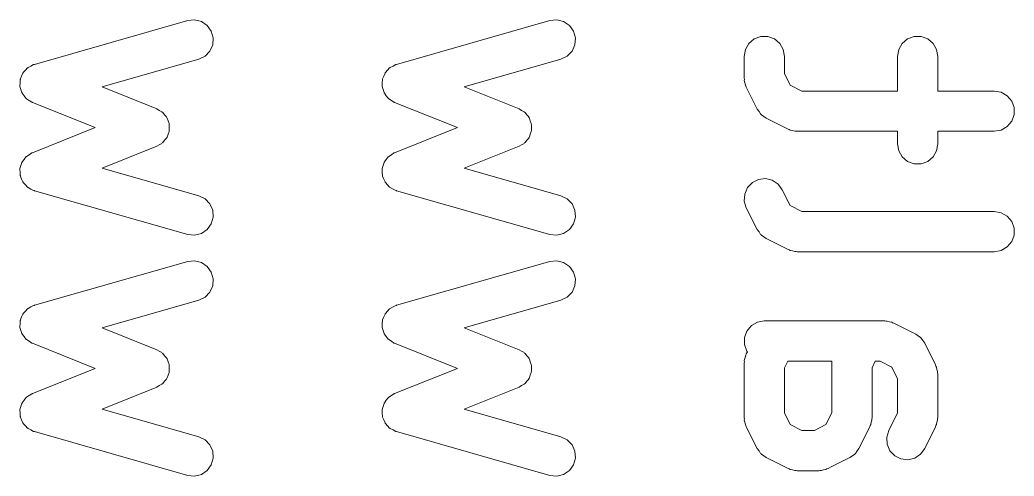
# Model space of a CAD drawing. Extents: x 83.8 to 162.6, y -99.1 to -55.8.
# Drawn here: x 87.853 to 92.176, y -79.565 to -77.581 of the extents above; entities that cross this region are included whole.
import ezdxf

# ---------------------------------------------------------------- set-up
doc = ezdxf.new("R2010")
doc.units = 0
doc.layers.add('Beschriftung', color=11, linetype='Continuous', lineweight=0)

msp = doc.modelspace()

# ---------------------------------------------------------------- linework, layer by layer
at = {"layer": 'Beschriftung'}
for p, q in [((87.9156, -77.7746), (88.5822, -77.5842)), ((88.5822, -77.5842), (88.6125, -77.581)), ((88.6125, -77.581), (88.642, -77.5884)), ((88.642, -77.5884), (88.6671, -77.6054)), ((89.4906, -77.7746), (90.1572, -77.5842)), ((90.1572, -77.5842), (90.1875, -77.581)), ((90.1875, -77.581), (90.217, -77.5884)), ((90.217, -77.5884), (90.2421, -77.6054)), ((88.6671, -77.6054), (88.685, -77.63)), ((88.685, -77.63), (88.6933, -77.6592)), ((90.2421, -77.6054), (90.26, -77.63)), ((90.26, -77.63), (90.2683, -77.6592)), ((88.6933, -77.6592), (88.6912, -77.6895)), ((90.2683, -77.6592), (90.2662, -77.6895)), ((91.0074, -77.7098), (91.0226, -77.6835)), ((91.0226, -77.6835), (91.0459, -77.6639)), ((91.0459, -77.6639), (91.0744, -77.6535)), ((91.0744, -77.6535), (91.1048, -77.6535)), ((91.1048, -77.6535), (91.1334, -77.6639)), ((91.1334, -77.6639), (91.1566, -77.6835)), ((91.1566, -77.6835), (91.1718, -77.7098)), ((91.6741, -77.7098), (91.6893, -77.6835)), ((91.6893, -77.6835), (91.7125, -77.6639)), ((91.7125, -77.6639), (91.7411, -77.6535)), ((91.7411, -77.6535), (91.7715, -77.6535)), ((91.7715, -77.6535), (91.8, -77.6639)), ((91.8, -77.6639), (91.8233, -77.6835)), ((91.8233, -77.6835), (91.8385, -77.7098)), ((88.6788, -77.7173), (88.6577, -77.7391)), ((88.6912, -77.6895), (88.6788, -77.7173)), ((90.2538, -77.7173), (90.2327, -77.7391)), ((90.2662, -77.6895), (90.2538, -77.7173)), ((91.0021, -77.7397), (91.0074, -77.7098)), ((91.1718, -77.7098), (91.1771, -77.7397)), ((91.6688, -77.7397), (91.6741, -77.7098)), ((91.8385, -77.7098), (91.8438, -77.7397)), ((88.6303, -77.7524), (88.2098, -77.8726)), ((88.6577, -77.7391), (88.6303, -77.7524)), ((90.2053, -77.7524), (89.7848, -77.8726)), ((90.2327, -77.7391), (90.2053, -77.7524)), ((91.0021, -77.835), (91.0021, -77.7397)), ((91.1771, -77.7397), (91.1771, -77.8143)), ((91.6688, -77.8903), (91.6688, -77.7397)), ((91.8438, -77.7397), (91.8438, -77.8903)), ((87.8602, -77.8252), (87.8653, -77.8127)), ((87.8653, -77.8127), (87.8664, -77.8114)), ((87.8664, -77.8114), (87.8671, -77.8098)), ((87.8671, -77.8098), (87.8765, -77.8001)), ((87.8765, -77.8001), (87.8855, -77.79)), ((87.8855, -77.79), (87.887, -77.7892)), ((87.887, -77.7892), (87.8883, -77.7879)), ((87.8883, -77.7879), (87.9004, -77.782)), ((87.9004, -77.782), (87.9123, -77.7756)), ((87.9123, -77.7756), (87.914, -77.7754)), ((87.914, -77.7754), (87.9156, -77.7746)), ((89.4352, -77.8252), (89.4403, -77.8127)), ((89.4403, -77.8127), (89.4414, -77.8114)), ((89.4414, -77.8114), (89.4421, -77.8098)), ((89.4421, -77.8098), (89.4515, -77.8001)), ((89.4515, -77.8001), (89.4605, -77.79)), ((89.4605, -77.79), (89.462, -77.7892)), ((89.462, -77.7892), (89.4633, -77.7879)), ((89.4633, -77.7879), (89.4754, -77.782)), ((89.4754, -77.782), (89.4873, -77.7756)), ((89.4873, -77.7756), (89.489, -77.7754)), ((89.489, -77.7754), (89.4906, -77.7746)), ((91.1771, -77.8143), (91.2025, -77.865)), ((87.8526, -77.8678), (87.8535, -77.8544)), ((87.8535, -77.8544), (87.854, -77.8409)), ((87.854, -77.8409), (87.8546, -77.8392)), ((87.8546, -77.8392), (87.8547, -77.8375)), ((87.8547, -77.8375), (87.8602, -77.8252)), ((89.4276, -77.8678), (89.4285, -77.8544)), ((89.4285, -77.8544), (89.429, -77.8409)), ((89.429, -77.8409), (89.4296, -77.8392)), ((89.4296, -77.8392), (89.4297, -77.8375)), ((89.4297, -77.8375), (89.4352, -77.8252)), ((91.003, -77.8399), (91.0021, -77.835)), ((91.0027, -77.845), (91.003, -77.8399)), ((91.0056, -77.8548), (91.0027, -77.845)), ((91.0074, -77.8649), (91.0056, -77.8548)), ((87.8531, -77.8695), (87.8526, -77.8678)), ((87.853, -77.8712), (87.8531, -77.8695)), ((87.8572, -77.8841), (87.853, -77.8712)), ((87.8609, -77.897), (87.8572, -77.8841)), ((87.862, -77.8985), (87.8609, -77.897)), ((87.8625, -77.9001), (87.862, -77.8985)), ((87.8709, -77.9107), (87.8625, -77.9001)), ((88.2098, -77.8726), (88.4483, -77.968)), ((89.4281, -77.8695), (89.4276, -77.8678)), ((89.428, -77.8712), (89.4281, -77.8695)), ((89.4322, -77.8841), (89.428, -77.8712)), ((89.4359, -77.897), (89.4322, -77.8841)), ((89.437, -77.8985), (89.4359, -77.897)), ((89.4375, -77.9001), (89.437, -77.8985)), ((89.4459, -77.9107), (89.4375, -77.9001)), ((89.7848, -77.8726), (90.0233, -77.968)), ((91.0099, -77.8692), (91.0074, -77.8649)), ((91.0114, -77.8741), (91.0099, -77.8692)), ((91.059, -77.9693), (91.0114, -77.8741)), ((91.2025, -77.865), (91.2531, -77.8903)), ((91.2531, -77.8903), (91.6688, -77.8903)), ((91.8438, -77.8903), (92.0896, -77.8903)), ((92.0896, -77.8903), (92.1195, -77.8956)), ((92.1195, -77.8956), (92.1459, -77.9108)), ((87.8788, -77.9216), (87.8709, -77.9107)), ((87.8802, -77.9226), (87.8788, -77.9216)), ((87.8813, -77.924), (87.8802, -77.9226)), ((87.8928, -77.9311), (87.8813, -77.924)), ((87.904, -77.9387), (87.8928, -77.9311)), ((87.9056, -77.9391), (87.904, -77.9387)), ((87.9071, -77.94), (87.9056, -77.9391)), ((88.1802, -78.0492), (87.9071, -77.94)), ((89.4538, -77.9216), (89.4459, -77.9107)), ((89.4552, -77.9226), (89.4538, -77.9216)), ((89.4563, -77.924), (89.4552, -77.9226)), ((89.4678, -77.9311), (89.4563, -77.924)), ((89.479, -77.9387), (89.4678, -77.9311)), ((89.4806, -77.9391), (89.479, -77.9387)), ((89.4821, -77.94), (89.4806, -77.9391)), ((89.7552, -78.0492), (89.4821, -77.94)), ((92.1459, -77.9108), (92.1654, -77.9341)), ((92.1654, -77.9341), (92.1758, -77.9626)), ((88.4483, -77.968), (88.4589, -77.9746)), ((88.4589, -77.9746), (88.4699, -77.9805)), ((88.4699, -77.9805), (88.4718, -77.9825)), ((88.4718, -77.9825), (88.4741, -77.984)), ((88.4741, -77.984), (88.4819, -77.9938)), ((90.0233, -77.968), (90.0339, -77.9746)), ((90.0339, -77.9746), (90.0449, -77.9805)), ((90.0449, -77.9805), (90.0468, -77.9825)), ((90.0468, -77.9825), (90.0491, -77.984)), ((90.0491, -77.984), (90.0569, -77.9938)), ((91.0666, -77.9796), (91.059, -77.9693)), ((91.0737, -77.9903), (91.0666, -77.9796)), ((91.0756, -77.9918), (91.0737, -77.9903)), ((92.1758, -77.9626), (92.1758, -77.993)), ((88.4819, -77.9938), (88.4902, -78.0031)), ((88.4902, -78.0031), (88.4912, -78.0057)), ((88.4912, -78.0057), (88.4929, -78.0079)), ((88.4929, -78.0079), (88.4968, -78.0197)), ((88.4968, -78.0197), (88.5015, -78.0313)), ((88.5015, -78.0313), (88.5015, -78.0341)), ((90.0569, -77.9938), (90.0652, -78.0031)), ((90.0652, -78.0031), (90.0662, -78.0057)), ((90.0662, -78.0057), (90.0679, -78.0079)), ((90.0679, -78.0079), (90.0718, -78.0197)), ((90.0718, -78.0197), (90.0765, -78.0313)), ((90.0765, -78.0313), (90.0765, -78.0341)), ((91.0771, -77.9937), (91.0756, -77.9918)), ((91.0878, -78.0008), (91.0771, -77.9937)), ((91.0981, -78.0085), (91.0878, -78.0008)), ((91.1933, -78.0561), (91.0981, -78.0085)), ((92.1654, -78.0216), (92.1459, -78.0448)), ((92.1758, -77.993), (92.1654, -78.0216)), ((87.9071, -78.1585), (88.1802, -78.0492)), ((88.5015, -78.0671), (88.4968, -78.0787)), ((88.5015, -78.0341), (88.5024, -78.0368)), ((88.5024, -78.0617), (88.5015, -78.0644)), ((88.5015, -78.0644), (88.5015, -78.0671)), ((88.5024, -78.0368), (88.502, -78.0492)), ((88.502, -78.0492), (88.5024, -78.0617)), ((89.4821, -78.1585), (89.7552, -78.0492)), ((90.0765, -78.0671), (90.0718, -78.0787)), ((90.0765, -78.0341), (90.0774, -78.0368)), ((90.0774, -78.0617), (90.0765, -78.0644)), ((90.0765, -78.0644), (90.0765, -78.0671)), ((90.0774, -78.0368), (90.077, -78.0492)), ((90.077, -78.0492), (90.0774, -78.0617)), ((91.1982, -78.0575), (91.1933, -78.0561)), ((91.2025, -78.06), (91.1982, -78.0575)), ((91.2126, -78.0618), (91.2025, -78.06)), ((91.2225, -78.0647), (91.2126, -78.0618)), ((91.2275, -78.0644), (91.2225, -78.0647)), ((91.2325, -78.0653), (91.2275, -78.0644)), ((91.6688, -78.0653), (91.2325, -78.0653)), ((91.6688, -78.1207), (91.6688, -78.0653)), ((92.0896, -78.0653), (91.8438, -78.0653)), ((91.8438, -78.0653), (91.8438, -78.1207)), ((92.1195, -78.06), (92.0896, -78.0653)), ((92.1459, -78.0448), (92.1195, -78.06)), ((88.4699, -78.118), (88.4589, -78.1239)), ((88.4718, -78.1159), (88.4699, -78.118)), ((88.4741, -78.1145), (88.4718, -78.1159)), ((88.4819, -78.1047), (88.4741, -78.1145)), ((88.4902, -78.0953), (88.4819, -78.1047)), ((88.4912, -78.0928), (88.4902, -78.0953)), ((88.4929, -78.0906), (88.4912, -78.0928)), ((88.4968, -78.0787), (88.4929, -78.0906)), ((90.0449, -78.118), (90.0339, -78.1239)), ((90.0468, -78.1159), (90.0449, -78.118)), ((90.0491, -78.1145), (90.0468, -78.1159)), ((90.0569, -78.1047), (90.0491, -78.1145)), ((90.0652, -78.0953), (90.0569, -78.1047)), ((90.0662, -78.0928), (90.0652, -78.0953)), ((90.0679, -78.0906), (90.0662, -78.0928)), ((90.0718, -78.0787), (90.0679, -78.0906)), ((87.8928, -78.1674), (87.904, -78.1598)), ((87.904, -78.1598), (87.9056, -78.1594)), ((87.9056, -78.1594), (87.9071, -78.1585)), ((88.4483, -78.1305), (88.2098, -78.2259)), ((88.4589, -78.1239), (88.4483, -78.1305)), ((89.4678, -78.1674), (89.479, -78.1598)), ((89.479, -78.1598), (89.4806, -78.1594)), ((89.4806, -78.1594), (89.4821, -78.1585)), ((90.0233, -78.1305), (89.7848, -78.2259)), ((90.0339, -78.1239), (90.0233, -78.1305)), ((91.6741, -78.1506), (91.6688, -78.1207)), ((91.6893, -78.1769), (91.6741, -78.1506)), ((91.8385, -78.1506), (91.8233, -78.1769)), ((91.8438, -78.1207), (91.8385, -78.1506)), ((87.8572, -78.2144), (87.8609, -78.2014)), ((87.8609, -78.2014), (87.862, -78.2)), ((87.862, -78.2), (87.8625, -78.1984)), ((87.8625, -78.1984), (87.8709, -78.1878)), ((87.8709, -78.1878), (87.8788, -78.1768)), ((87.8788, -78.1768), (87.8802, -78.1759)), ((87.8802, -78.1759), (87.8813, -78.1745)), ((87.8813, -78.1745), (87.8928, -78.1674)), ((89.4322, -78.2144), (89.4359, -78.2014)), ((89.4359, -78.2014), (89.437, -78.2)), ((89.437, -78.2), (89.4375, -78.1984)), ((89.4375, -78.1984), (89.4459, -78.1878)), ((89.4459, -78.1878), (89.4538, -78.1768)), ((89.4538, -78.1768), (89.4552, -78.1759)), ((89.4552, -78.1759), (89.4563, -78.1745)), ((89.4563, -78.1745), (89.4678, -78.1674)), ((91.7125, -78.1964), (91.6893, -78.1769)), ((91.7411, -78.2068), (91.7125, -78.1964)), ((91.8, -78.1964), (91.7715, -78.2068)), ((91.8233, -78.1769), (91.8, -78.1964)), ((87.8526, -78.2307), (87.8531, -78.229)), ((87.8535, -78.2441), (87.8526, -78.2307)), ((87.853, -78.2272), (87.8572, -78.2144)), ((87.8531, -78.229), (87.853, -78.2272)), ((87.854, -78.2576), (87.8535, -78.2441)), ((88.2098, -78.2259), (88.6303, -78.3461)), ((89.4276, -78.2307), (89.4281, -78.229)), ((89.4285, -78.2441), (89.4276, -78.2307)), ((89.428, -78.2272), (89.4322, -78.2144)), ((89.4281, -78.229), (89.428, -78.2272)), ((89.429, -78.2576), (89.4285, -78.2441)), ((89.7848, -78.2259), (90.2053, -78.3461)), ((91.7715, -78.2068), (91.7411, -78.2068)), ((87.8546, -78.2592), (87.854, -78.2576)), ((87.8547, -78.261), (87.8546, -78.2592)), ((87.8602, -78.2733), (87.8547, -78.261)), ((87.8653, -78.2858), (87.8602, -78.2733)), ((87.8664, -78.2871), (87.8653, -78.2858)), ((87.8671, -78.2887), (87.8664, -78.2871)), ((87.8765, -78.2984), (87.8671, -78.2887)), ((89.4296, -78.2592), (89.429, -78.2576)), ((89.4297, -78.261), (89.4296, -78.2592)), ((89.4352, -78.2733), (89.4297, -78.261)), ((89.4403, -78.2858), (89.4352, -78.2733)), ((89.4414, -78.2871), (89.4403, -78.2858)), ((89.4421, -78.2887), (89.4414, -78.2871)), ((89.4515, -78.2984), (89.4421, -78.2887)), ((91.0166, -78.3106), (91.0375, -78.2885)), ((91.0375, -78.2885), (91.0647, -78.2749)), ((91.0647, -78.2749), (91.0949, -78.2714)), ((91.0949, -78.2714), (91.1244, -78.2785)), ((91.1244, -78.2785), (91.1498, -78.2952)), ((87.8855, -78.3085), (87.8765, -78.2984)), ((87.887, -78.3093), (87.8855, -78.3085)), ((87.8883, -78.3106), (87.887, -78.3093)), ((87.9004, -78.3165), (87.8883, -78.3106)), ((87.9123, -78.3228), (87.9004, -78.3165)), ((87.914, -78.3231), (87.9123, -78.3228)), ((87.9156, -78.3238), (87.914, -78.3231)), ((88.5822, -78.5143), (87.9156, -78.3238)), ((89.4605, -78.3085), (89.4515, -78.2984)), ((89.462, -78.3093), (89.4605, -78.3085)), ((89.4633, -78.3106), (89.462, -78.3093)), ((89.4754, -78.3165), (89.4633, -78.3106)), ((89.4873, -78.3228), (89.4754, -78.3165)), ((89.489, -78.3231), (89.4873, -78.3228)), ((89.4906, -78.3238), (89.489, -78.3231)), ((90.1572, -78.5143), (89.4906, -78.3238)), ((91.0045, -78.3384), (91.0166, -78.3106)), ((91.1498, -78.2952), (91.1679, -78.3196)), ((91.1679, -78.3196), (91.2025, -78.3888)), ((88.6303, -78.3461), (88.6577, -78.3594)), ((88.6577, -78.3594), (88.6788, -78.3812)), ((90.2053, -78.3461), (90.2327, -78.3594)), ((90.2327, -78.3594), (90.2538, -78.3812)), ((91.0027, -78.3688), (91.0045, -78.3384)), ((91.0114, -78.3979), (91.0027, -78.3688)), ((88.6788, -78.3812), (88.6912, -78.4089)), ((88.6912, -78.4089), (88.6933, -78.4393)), ((90.2538, -78.3812), (90.2662, -78.4089)), ((90.2662, -78.4089), (90.2683, -78.4393)), ((91.059, -78.4931), (91.0114, -78.3979)), ((91.2025, -78.3888), (91.2531, -78.4141)), ((91.2531, -78.4141), (92.0896, -78.4141)), ((92.0896, -78.4141), (92.1195, -78.4194)), ((92.1195, -78.4194), (92.1459, -78.4346)), ((88.6933, -78.4393), (88.685, -78.4685)), ((90.2683, -78.4393), (90.26, -78.4685)), ((92.1459, -78.4346), (92.1654, -78.4579)), ((92.1654, -78.4579), (92.1758, -78.4864)), ((88.6671, -78.4931), (88.642, -78.5101)), ((88.685, -78.4685), (88.6671, -78.4931)), ((90.2421, -78.4931), (90.217, -78.5101)), ((90.26, -78.4685), (90.2421, -78.4931)), ((91.0666, -78.5034), (91.059, -78.4931)), ((91.0737, -78.5142), (91.0666, -78.5034)), ((92.1758, -78.4864), (92.1758, -78.5168)), ((88.6125, -78.5175), (88.5822, -78.5143)), ((88.642, -78.5101), (88.6125, -78.5175)), ((90.1875, -78.5175), (90.1572, -78.5143)), ((90.217, -78.5101), (90.1875, -78.5175)), ((91.0756, -78.5156), (91.0737, -78.5142)), ((91.0771, -78.5175), (91.0756, -78.5156)), ((91.0878, -78.5246), (91.0771, -78.5175)), ((91.0981, -78.5323), (91.0878, -78.5246)), ((91.1933, -78.5799), (91.0981, -78.5323)), ((92.1654, -78.5454), (92.1459, -78.5686)), ((92.1758, -78.5168), (92.1654, -78.5454)), ((91.1982, -78.5813), (91.1933, -78.5799)), ((91.2025, -78.5838), (91.1982, -78.5813)), ((91.2126, -78.5856), (91.2025, -78.5838)), ((91.2225, -78.5885), (91.2126, -78.5856)), ((91.2275, -78.5882), (91.2225, -78.5885)), ((91.2325, -78.5891), (91.2275, -78.5882)), ((92.0896, -78.5891), (91.2325, -78.5891)), ((92.1195, -78.5838), (92.0896, -78.5891)), ((92.1459, -78.5686), (92.1195, -78.5838)), ((87.9156, -78.8222), (88.5822, -78.6318)), ((88.5822, -78.6318), (88.6125, -78.6286)), ((88.6125, -78.6286), (88.642, -78.636)), ((88.642, -78.636), (88.6671, -78.653)), ((89.4906, -78.8222), (90.1572, -78.6318)), ((90.1572, -78.6318), (90.1875, -78.6286)), ((90.1875, -78.6286), (90.217, -78.636)), ((90.217, -78.636), (90.2421, -78.653)), ((88.6671, -78.653), (88.685, -78.6776)), ((88.685, -78.6776), (88.6933, -78.7068)), ((90.2421, -78.653), (90.26, -78.6776)), ((90.26, -78.6776), (90.2683, -78.7068)), ((88.6933, -78.7068), (88.6912, -78.7372)), ((90.2683, -78.7068), (90.2662, -78.7372)), ((88.6788, -78.7649), (88.6577, -78.7867)), ((88.6912, -78.7372), (88.6788, -78.7649)), ((90.2538, -78.7649), (90.2327, -78.7867)), ((90.2662, -78.7372), (90.2538, -78.7649)), ((88.6303, -78.8), (88.2098, -78.9202)), ((88.6577, -78.7867), (88.6303, -78.8)), ((90.2053, -78.8), (89.7848, -78.9202)), ((90.2327, -78.7867), (90.2053, -78.8)), ((87.8671, -78.8574), (87.8765, -78.8477)), ((87.8765, -78.8477), (87.8855, -78.8376)), ((87.8855, -78.8376), (87.887, -78.8368)), ((87.887, -78.8368), (87.8883, -78.8355)), ((87.8883, -78.8355), (87.9004, -78.8296)), ((87.9004, -78.8296), (87.9123, -78.8233)), ((87.9123, -78.8233), (87.914, -78.823)), ((87.914, -78.823), (87.9156, -78.8222)), ((89.4421, -78.8574), (89.4515, -78.8477)), ((89.4515, -78.8477), (89.4605, -78.8376)), ((89.4605, -78.8376), (89.462, -78.8368)), ((89.462, -78.8368), (89.4633, -78.8355)), ((89.4633, -78.8355), (89.4754, -78.8296)), ((89.4754, -78.8296), (89.4873, -78.8233)), ((89.4873, -78.8233), (89.489, -78.823)), ((89.489, -78.823), (89.4906, -78.8222)), ((87.8535, -78.902), (87.854, -78.8885)), ((87.854, -78.8885), (87.8546, -78.8869)), ((87.8546, -78.8869), (87.8547, -78.8851)), ((87.8547, -78.8851), (87.8602, -78.8728)), ((87.8602, -78.8728), (87.8653, -78.8603)), ((87.8653, -78.8603), (87.8664, -78.859)), ((87.8664, -78.859), (87.8671, -78.8574)), ((89.4285, -78.902), (89.429, -78.8885)), ((89.429, -78.8885), (89.4296, -78.8869)), ((89.4296, -78.8869), (89.4297, -78.8851)), ((89.4297, -78.8851), (89.4352, -78.8728)), ((89.4352, -78.8728), (89.4403, -78.8603)), ((89.4403, -78.8603), (89.4414, -78.859)), ((89.4414, -78.859), (89.4421, -78.8574)), ((91.0334, -78.9108), (91.0597, -78.8956)), ((91.0597, -78.8956), (91.0896, -78.8903)), ((91.0896, -78.8903), (91.6134, -78.8903)), ((91.6134, -78.8903), (91.6184, -78.8912)), ((91.6184, -78.8912), (91.6234, -78.8909)), ((91.6234, -78.8909), (91.6333, -78.8938)), ((91.6333, -78.8938), (91.6434, -78.8956)), ((91.6434, -78.8956), (91.6477, -78.8981)), ((91.6477, -78.8981), (91.6526, -78.8995)), ((87.8526, -78.9154), (87.8535, -78.902)), ((87.8531, -78.9171), (87.8526, -78.9154)), ((87.853, -78.9189), (87.8531, -78.9171)), ((87.8572, -78.9317), (87.853, -78.9189)), ((87.8609, -78.9447), (87.8572, -78.9317)), ((88.2098, -78.9202), (88.4483, -79.0156)), ((89.4276, -78.9154), (89.4285, -78.902)), ((89.4281, -78.9171), (89.4276, -78.9154)), ((89.428, -78.9189), (89.4281, -78.9171)), ((89.4322, -78.9317), (89.428, -78.9189)), ((89.4359, -78.9447), (89.4322, -78.9317)), ((89.7848, -78.9202), (90.0233, -79.0156)), ((91.0034, -78.9626), (91.0138, -78.9341)), ((91.0138, -78.9341), (91.0334, -78.9108)), ((91.6526, -78.8995), (91.7478, -78.9472)), ((87.862, -78.9461), (87.8609, -78.9447)), ((87.8625, -78.9477), (87.862, -78.9461)), ((87.8709, -78.9583), (87.8625, -78.9477)), ((87.8788, -78.9693), (87.8709, -78.9583)), ((87.8802, -78.9702), (87.8788, -78.9693)), ((87.8813, -78.9716), (87.8802, -78.9702)), ((87.8928, -78.9787), (87.8813, -78.9716)), ((87.904, -78.9863), (87.8928, -78.9787)), ((89.437, -78.9461), (89.4359, -78.9447)), ((89.4375, -78.9477), (89.437, -78.9461)), ((89.4459, -78.9583), (89.4375, -78.9477)), ((89.4538, -78.9693), (89.4459, -78.9583)), ((89.4552, -78.9702), (89.4538, -78.9693)), ((89.4563, -78.9716), (89.4552, -78.9702)), ((89.4678, -78.9787), (89.4563, -78.9716)), ((89.479, -78.9863), (89.4678, -78.9787)), ((91.0034, -78.993), (91.0034, -78.9626)), ((91.7478, -78.9472), (91.7581, -78.9548)), ((91.7581, -78.9548), (91.7688, -78.9619)), ((91.7688, -78.9619), (91.7703, -78.9638)), ((91.7703, -78.9638), (91.7722, -78.9653)), ((91.7722, -78.9653), (91.7793, -78.976)), ((91.7793, -78.976), (91.7869, -78.9863)), ((87.9056, -78.9867), (87.904, -78.9863)), ((87.9071, -78.9876), (87.9056, -78.9867)), ((88.1802, -79.0969), (87.9071, -78.9876)), ((88.4483, -79.0156), (88.4589, -79.0222)), ((88.4589, -79.0222), (88.4699, -79.0281)), ((89.4806, -78.9867), (89.479, -78.9863)), ((89.4821, -78.9876), (89.4806, -78.9867)), ((89.7552, -79.0969), (89.4821, -78.9876)), ((90.0233, -79.0156), (90.0339, -79.0222)), ((90.0339, -79.0222), (90.0449, -79.0281)), ((91.0138, -79.0216), (91.0034, -78.993)), ((91.0114, -79.0339), (91.0162, -79.0243)), ((91.0162, -79.0243), (91.0138, -79.0216)), ((91.7869, -78.9863), (91.8345, -79.0815)), ((88.4699, -79.0281), (88.4718, -79.0302)), ((88.4718, -79.0302), (88.4741, -79.0316)), ((88.4741, -79.0316), (88.4819, -79.0414)), ((88.4819, -79.0414), (88.4902, -79.0507)), ((88.4902, -79.0507), (88.4912, -79.0533)), ((88.4912, -79.0533), (88.4929, -79.0555)), ((88.4929, -79.0555), (88.4968, -79.0674)), ((88.4968, -79.0674), (88.5015, -79.079)), ((90.0449, -79.0281), (90.0468, -79.0302)), ((90.0468, -79.0302), (90.0491, -79.0316)), ((90.0491, -79.0316), (90.0569, -79.0414)), ((90.0569, -79.0414), (90.0652, -79.0507)), ((90.0652, -79.0507), (90.0662, -79.0533)), ((90.0662, -79.0533), (90.0679, -79.0555)), ((90.0679, -79.0555), (90.0718, -79.0674)), ((90.0718, -79.0674), (90.0765, -79.079)), ((91.0021, -79.073), (91.003, -79.0681)), ((91.0027, -79.063), (91.0056, -79.0532)), ((91.003, -79.0681), (91.0027, -79.063)), ((91.0056, -79.0532), (91.0074, -79.0431)), ((91.0074, -79.0431), (91.0099, -79.0387)), ((91.0099, -79.0387), (91.0114, -79.0339)), ((91.1913, -79.0653), (91.1771, -79.0937)), ((91.3838, -79.0653), (91.1913, -79.0653)), ((91.3831, -79.073), (91.3839, -79.0681)), ((91.3839, -79.0681), (91.3838, -79.0653)), ((91.5723, -79.0653), (91.5581, -79.0937)), ((91.5928, -79.0653), (91.5723, -79.0653)), ((91.6434, -79.0906), (91.5928, -79.0653)), ((87.9071, -79.2061), (88.1802, -79.0969)), ((88.5015, -79.079), (88.5015, -79.0817)), ((88.5015, -79.0817), (88.5024, -79.0844)), ((88.5024, -79.1093), (88.5015, -79.112)), ((88.5015, -79.112), (88.5015, -79.1148)), ((88.5024, -79.0844), (88.502, -79.0968)), ((88.502, -79.0968), (88.5024, -79.1093)), ((89.4821, -79.2061), (89.7552, -79.0969)), ((90.0765, -79.079), (90.0765, -79.0817)), ((90.0765, -79.0817), (90.0774, -79.0844)), ((90.0774, -79.1093), (90.0765, -79.112)), ((90.0765, -79.112), (90.0765, -79.1148)), ((90.0774, -79.0844), (90.077, -79.0968)), ((90.077, -79.0968), (90.0774, -79.1093)), ((91.0021, -79.3111), (91.0021, -79.073)), ((91.1771, -79.0937), (91.1771, -79.2905)), ((91.3831, -79.2905), (91.3831, -79.073)), ((91.5581, -79.0937), (91.5581, -79.3111)), ((91.6688, -79.1413), (91.6434, -79.0906)), ((91.8345, -79.0815), (91.836, -79.0864)), ((91.836, -79.0864), (91.8385, -79.0907)), ((91.8385, -79.0907), (91.8403, -79.1008)), ((91.8403, -79.1008), (91.8432, -79.1107)), ((91.8432, -79.1107), (91.8429, -79.1157)), ((88.4819, -79.1523), (88.4741, -79.1621)), ((88.4902, -79.143), (88.4819, -79.1523)), ((88.4912, -79.1404), (88.4902, -79.143)), ((88.4929, -79.1382), (88.4912, -79.1404)), ((88.4968, -79.1263), (88.4929, -79.1382)), ((88.5015, -79.1148), (88.4968, -79.1263)), ((90.0569, -79.1523), (90.0491, -79.1621)), ((90.0652, -79.143), (90.0569, -79.1523)), ((90.0662, -79.1404), (90.0652, -79.143)), ((90.0679, -79.1382), (90.0662, -79.1404)), ((90.0718, -79.1263), (90.0679, -79.1382)), ((90.0765, -79.1148), (90.0718, -79.1263)), ((91.6688, -79.2905), (91.6688, -79.1413)), ((91.8429, -79.1157), (91.8438, -79.1207)), ((91.8438, -79.1207), (91.8438, -79.3111)), ((88.4483, -79.1781), (88.2098, -79.2735)), ((88.4589, -79.1715), (88.4483, -79.1781)), ((88.4699, -79.1656), (88.4589, -79.1715)), ((88.4718, -79.1635), (88.4699, -79.1656)), ((88.4741, -79.1621), (88.4718, -79.1635)), ((90.0233, -79.1781), (89.7848, -79.2735)), ((90.0339, -79.1715), (90.0233, -79.1781)), ((90.0449, -79.1656), (90.0339, -79.1715)), ((90.0468, -79.1635), (90.0449, -79.1656)), ((90.0491, -79.1621), (90.0468, -79.1635)), ((87.8625, -79.246), (87.8709, -79.2354)), ((87.8709, -79.2354), (87.8788, -79.2244)), ((87.8788, -79.2244), (87.8802, -79.2235)), ((87.8802, -79.2235), (87.8813, -79.2221)), ((87.8813, -79.2221), (87.8928, -79.215)), ((87.8928, -79.215), (87.904, -79.2074)), ((87.904, -79.2074), (87.9056, -79.207)), ((87.9056, -79.207), (87.9071, -79.2061)), ((89.4375, -79.246), (89.4459, -79.2354)), ((89.4459, -79.2354), (89.4538, -79.2244)), ((89.4538, -79.2244), (89.4552, -79.2235)), ((89.4552, -79.2235), (89.4563, -79.2221)), ((89.4563, -79.2221), (89.4678, -79.215)), ((89.4678, -79.215), (89.479, -79.2074)), ((89.479, -79.2074), (89.4806, -79.207)), ((89.4806, -79.207), (89.4821, -79.2061)), ((87.8526, -79.2783), (87.8531, -79.2766)), ((87.8535, -79.2917), (87.8526, -79.2783)), ((87.853, -79.2749), (87.8572, -79.262)), ((87.8531, -79.2766), (87.853, -79.2749)), ((87.8572, -79.262), (87.8609, -79.2491)), ((87.8609, -79.2491), (87.862, -79.2476)), ((87.862, -79.2476), (87.8625, -79.246)), ((88.2098, -79.2735), (88.6303, -79.3937)), ((89.4276, -79.2783), (89.4281, -79.2766)), ((89.4285, -79.2917), (89.4276, -79.2783)), ((89.428, -79.2749), (89.4322, -79.262)), ((89.4281, -79.2766), (89.428, -79.2749)), ((89.4322, -79.262), (89.4359, -79.2491)), ((89.4359, -79.2491), (89.437, -79.2476)), ((89.437, -79.2476), (89.4375, -79.246)), ((89.7848, -79.2735), (90.2053, -79.3937)), ((87.854, -79.3052), (87.8535, -79.2917)), ((87.8546, -79.3068), (87.854, -79.3052)), ((87.8547, -79.3086), (87.8546, -79.3068)), ((87.8602, -79.3209), (87.8547, -79.3086)), ((87.8653, -79.3334), (87.8602, -79.3209)), ((89.429, -79.3052), (89.4285, -79.2917)), ((89.4296, -79.3068), (89.429, -79.3052)), ((89.4297, -79.3086), (89.4296, -79.3068)), ((89.4352, -79.3209), (89.4297, -79.3086)), ((89.4403, -79.3334), (89.4352, -79.3209)), ((91.003, -79.3161), (91.0021, -79.3111)), ((91.0027, -79.3211), (91.003, -79.3161)), ((91.0056, -79.331), (91.0027, -79.3211)), ((91.1771, -79.2905), (91.2025, -79.3412)), ((91.3577, -79.3412), (91.3831, -79.2905)), ((91.5575, -79.3211), (91.5546, -79.331)), ((91.5581, -79.3111), (91.5572, -79.3161)), ((91.5572, -79.3161), (91.5575, -79.3211)), ((91.6304, -79.3673), (91.6688, -79.2905)), ((91.8432, -79.3211), (91.8403, -79.331)), ((91.8438, -79.3111), (91.8429, -79.3161)), ((91.8429, -79.3161), (91.8432, -79.3211)), ((87.8664, -79.3347), (87.8653, -79.3334)), ((87.8671, -79.3363), (87.8664, -79.3347)), ((87.8765, -79.346), (87.8671, -79.3363)), ((87.8855, -79.3561), (87.8765, -79.346)), ((87.887, -79.3569), (87.8855, -79.3561)), ((87.8883, -79.3582), (87.887, -79.3569)), ((87.9004, -79.3641), (87.8883, -79.3582)), ((87.9123, -79.3705), (87.9004, -79.3641)), ((87.914, -79.3707), (87.9123, -79.3705)), ((87.9156, -79.3715), (87.914, -79.3707)), ((88.5822, -79.5619), (87.9156, -79.3715)), ((89.4414, -79.3347), (89.4403, -79.3334)), ((89.4421, -79.3363), (89.4414, -79.3347)), ((89.4515, -79.346), (89.4421, -79.3363)), ((89.4605, -79.3561), (89.4515, -79.346)), ((89.462, -79.3569), (89.4605, -79.3561)), ((89.4633, -79.3582), (89.462, -79.3569)), ((89.4754, -79.3641), (89.4633, -79.3582)), ((89.4873, -79.3705), (89.4754, -79.3641)), ((89.489, -79.3707), (89.4873, -79.3705)), ((89.4906, -79.3715), (89.489, -79.3707)), ((90.1572, -79.5619), (89.4906, -79.3715)), ((91.0074, -79.3411), (91.0056, -79.331)), ((91.0099, -79.3454), (91.0074, -79.3411)), ((91.0114, -79.3503), (91.0099, -79.3454)), ((91.059, -79.4455), (91.0114, -79.3503)), ((91.2025, -79.3412), (91.2531, -79.3665)), ((91.2531, -79.3665), (91.3071, -79.3665)), ((91.3071, -79.3665), (91.3577, -79.3412)), ((91.5488, -79.3503), (91.5012, -79.4455)), ((91.5503, -79.3454), (91.5488, -79.3503)), ((91.5528, -79.3411), (91.5503, -79.3454)), ((91.5546, -79.331), (91.5528, -79.3411)), ((91.6217, -79.3964), (91.6304, -79.3673)), ((91.8345, -79.3503), (91.7869, -79.4455)), ((91.836, -79.3454), (91.8345, -79.3503)), ((91.8385, -79.3411), (91.836, -79.3454)), ((91.8403, -79.331), (91.8385, -79.3411)), ((88.6303, -79.3937), (88.6577, -79.407)), ((88.6577, -79.407), (88.6788, -79.4288)), ((90.2053, -79.3937), (90.2327, -79.407)), ((90.2327, -79.407), (90.2538, -79.4288)), ((91.6236, -79.4267), (91.6217, -79.3964)), ((88.6788, -79.4288), (88.6912, -79.4566)), ((88.6912, -79.4566), (88.6933, -79.4869)), ((90.2538, -79.4288), (90.2662, -79.4566)), ((90.2662, -79.4566), (90.2683, -79.4869)), ((91.0666, -79.4558), (91.059, -79.4455)), ((91.0737, -79.4665), (91.0666, -79.4558)), ((91.4936, -79.4558), (91.4865, -79.4665)), ((91.5012, -79.4455), (91.4936, -79.4558)), ((91.6356, -79.4546), (91.6236, -79.4267)), ((91.6565, -79.4767), (91.6356, -79.4546)), ((91.7869, -79.4455), (91.7688, -79.4699)), ((88.6933, -79.4869), (88.685, -79.5161)), ((90.2683, -79.4869), (90.26, -79.5161)), ((91.0756, -79.468), (91.0737, -79.4665)), ((91.0771, -79.4699), (91.0756, -79.468)), ((91.0878, -79.477), (91.0771, -79.4699)), ((91.0981, -79.4846), (91.0878, -79.477)), ((91.1933, -79.5323), (91.0981, -79.4846)), ((91.4621, -79.4846), (91.3839, -79.5237)), ((91.4724, -79.477), (91.4621, -79.4846)), ((91.4831, -79.4699), (91.4724, -79.477)), ((91.4846, -79.468), (91.4831, -79.4699)), ((91.4865, -79.4665), (91.4846, -79.468)), ((91.6837, -79.4903), (91.6565, -79.4767)), ((91.7139, -79.4937), (91.6837, -79.4903)), ((91.7435, -79.4867), (91.7139, -79.4937)), ((91.7688, -79.4699), (91.7435, -79.4867)), ((88.6671, -79.5407), (88.642, -79.5577)), ((88.685, -79.5161), (88.6671, -79.5407)), ((90.2421, -79.5407), (90.217, -79.5577)), ((90.26, -79.5161), (90.2421, -79.5407)), ((91.1982, -79.5337), (91.1933, -79.5323)), ((91.2025, -79.5362), (91.1982, -79.5337)), ((91.2126, -79.538), (91.2025, -79.5362)), ((91.2225, -79.5409), (91.2126, -79.538)), ((91.2275, -79.5406), (91.2225, -79.5409)), ((91.2325, -79.5415), (91.2275, -79.5406)), ((91.3277, -79.5415), (91.2325, -79.5415)), ((91.3327, -79.5406), (91.3277, -79.5415)), ((91.3377, -79.5409), (91.3327, -79.5406)), ((91.3475, -79.538), (91.3377, -79.5409)), ((91.3576, -79.5362), (91.3475, -79.538)), ((91.362, -79.5337), (91.3576, -79.5362)), ((91.3668, -79.5323), (91.362, -79.5337)), ((91.3839, -79.5237), (91.3668, -79.5323)), ((88.6125, -79.5651), (88.5822, -79.5619)), ((88.642, -79.5577), (88.6125, -79.5651)), ((90.1875, -79.5651), (90.1572, -79.5619)), ((90.217, -79.5577), (90.1875, -79.5651))]:
    msp.add_line(p, q, dxfattribs=at)

doc.saveas('drawing.dxf')
